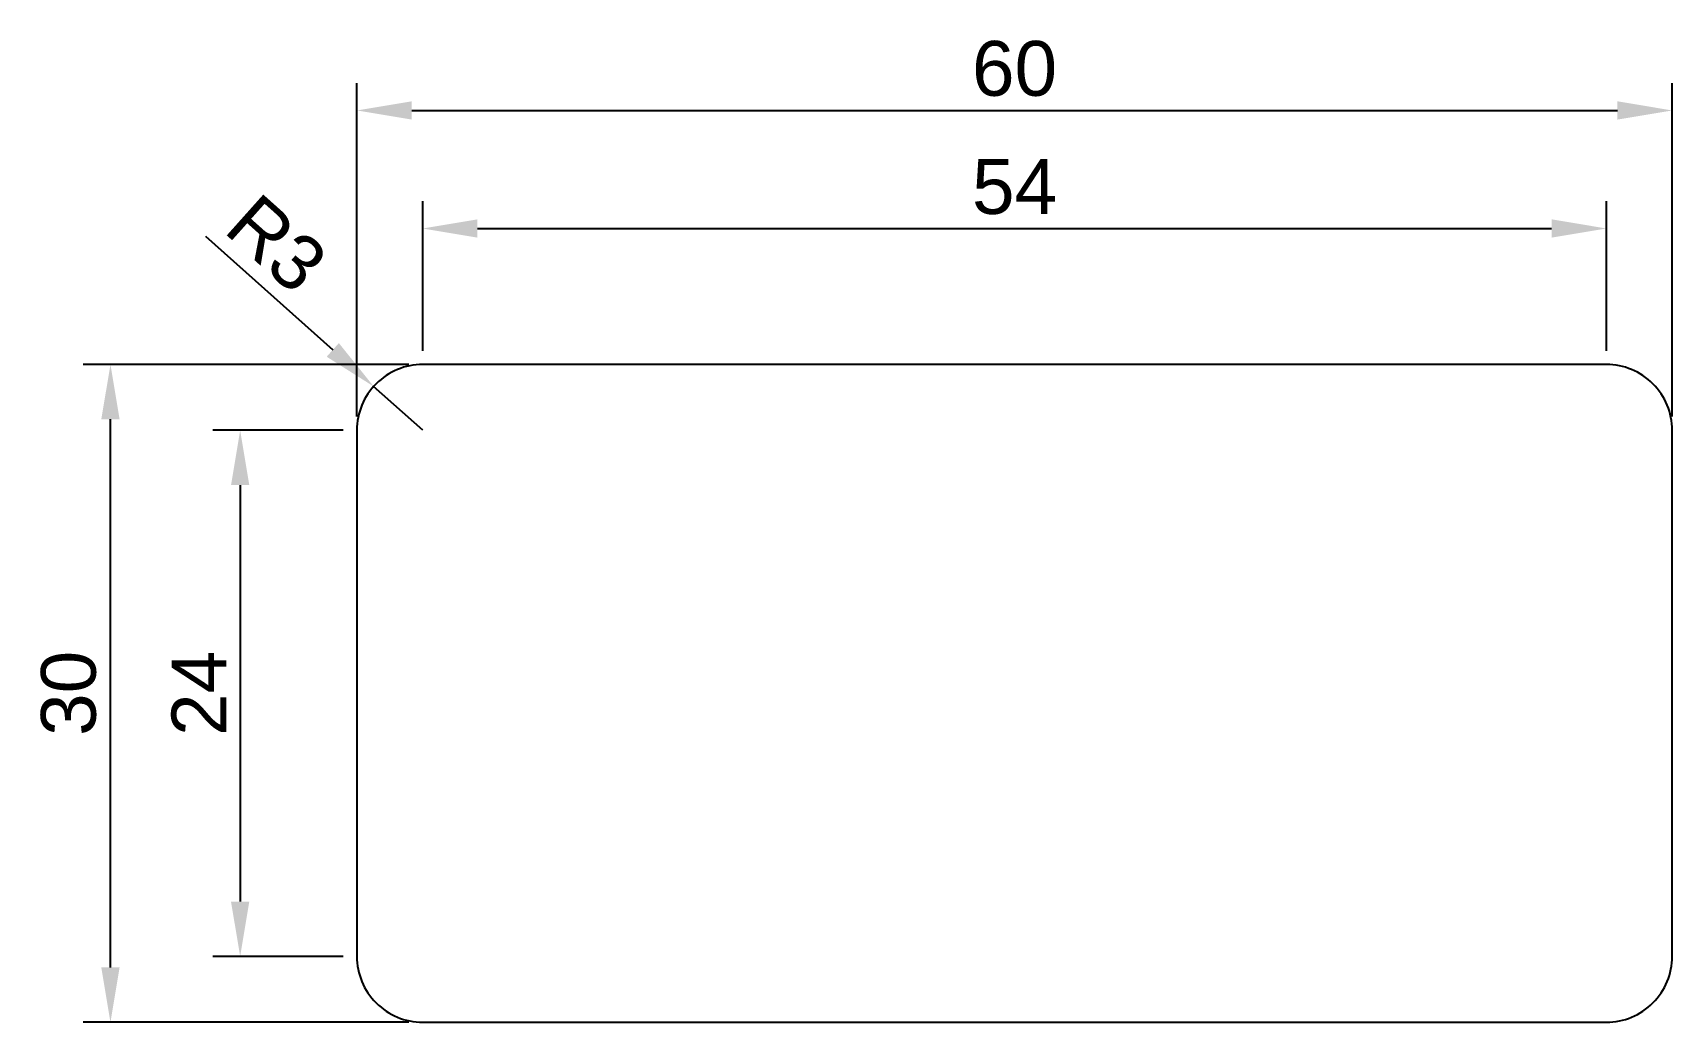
# Model space of a CAD drawing. Header units: millimetres. Extents: x -5 to 294, y -851 to 55.
# Drawn here: x -4.8 to 70, y 10 to 55.1 of the extents above; entities outside this region: 1.
import ezdxf

# ---------------------------------------------------------------- set-up
doc = ezdxf.new("R2010")
doc.units = ezdxf.units.MM
doc.styles.get("Standard").update_dxf_attribs({"font": 'arial.ttf'})
doc.dimstyles.new('ISO-25', dxfattribs={"dimtxt": 2.5, "dimasz": 2.5, "dimexe": 1.25, "dimexo": 0.625, "dimtad": 1, "dimtxsty": 'Standard', "dimcen": 2.5, "dimadec": 0, "dimazin": 0, "dimtfac": 1, "dimtmove": 0, "dimatfit": 3, "dimfxl": 1, "dimarcsym": 0})

# ---------------------------------------------------------------- blocks, each defined once
blk = doc.blocks.new('*D1')
at = {"color": 0, "lineweight": -2, "transparency": 16777216}
for p, q in [((13, 40.625), (13, 47.453)), ((67, 40.625), (67, 47.453)), ((15.5, 46.203), (64.5, 46.203))]:
    blk.add_line(p, q, dxfattribs=at)
at = {"color": 0, "transparency": 16777216}
for points in [[(15.5, 46.62), (15.5, 45.786), (13, 46.203)], [(64.5, 46.62), (64.5, 45.786), (67, 46.203)]]:
    blk.add_solid(points, dxfattribs=at)
at = {"layer": 'Defpoints', "color": 0, "transparency": 16777216}
for p in [(67, 46.203), (13, 40), (67, 40)]:
    blk.add_point(p, dxfattribs=at)
at = {"color": 0, "transparency": 16777216, "insert": (40, 48.099), "char_height": 2.5, "attachment_point": 5}
blk.add_mtext('54', dxfattribs=at)
blk = doc.blocks.new('*D2')
at = {"color": 0, "lineweight": -2, "transparency": 16777216}
for p, q in [((9.375, 37), (3.424, 37)), ((4.674, 34.5), (4.674, 15.5)), ((9.375, 13), (3.424, 13))]:
    blk.add_line(p, q, dxfattribs=at)
at = {"color": 0, "transparency": 16777216}
for points in [[(4.257, 34.5), (5.091, 34.5), (4.674, 37)], [(4.257, 15.5), (5.091, 15.5), (4.674, 13)]]:
    blk.add_solid(points, dxfattribs=at)
at = {"layer": 'Defpoints', "color": 0, "transparency": 16777216}
for p in [(10, 37), (4.674, 13), (10, 13)]:
    blk.add_point(p, dxfattribs=at)
at = {"color": 0, "transparency": 16777216, "insert": (2.794, 25), "char_height": 2.5, "attachment_point": 5, "rotation": 90}
blk.add_mtext('24', dxfattribs=at)
blk = doc.blocks.new('*D3')
at = {"color": 0, "lineweight": -2, "transparency": 16777216}
for p, q in [((3.097, 45.851), (8.899, 40.665)), ((13, 37), (10.763, 38.999))]:
    blk.add_line(p, q, dxfattribs=at)
at = {"color": 0, "transparency": 16777216}
blk.add_solid([(9.177, 40.976), (8.621, 40.354), (10.763, 38.999)], dxfattribs=at)
at = {"layer": 'Defpoints', "color": 0, "transparency": 16777216}
for p in [(10.763, 38.999), (13, 37)]:
    blk.add_point(p, dxfattribs=at)
at = {"color": 0, "transparency": 16777216, "insert": (6.334, 45.509), "char_height": 2.5, "attachment_point": 5, "rotation": 318.21136}
blk.add_mtext('R3', dxfattribs=at)
blk = doc.blocks.new('*D4')
at = {"color": 0, "lineweight": -2, "transparency": 16777216}
for p, q in [((10, 37.625), (10, 52.837)), ((70, 37.625), (70, 52.837)), ((12.5, 51.587), (67.5, 51.587))]:
    blk.add_line(p, q, dxfattribs=at)
at = {"color": 0, "transparency": 16777216}
for points in [[(12.5, 52.004), (12.5, 51.171), (10, 51.587)], [(67.5, 52.004), (67.5, 51.171), (70, 51.587)]]:
    blk.add_solid(points, dxfattribs=at)
at = {"layer": 'Defpoints', "color": 0, "transparency": 16777216}
for p in [(70, 51.587), (10, 37), (70, 37)]:
    blk.add_point(p, dxfattribs=at)
at = {"color": 0, "transparency": 16777216, "insert": (40, 53.489), "char_height": 2.5, "attachment_point": 5}
blk.add_mtext('60', dxfattribs=at)
blk = doc.blocks.new('*D5')
at = {"color": 0, "lineweight": -2, "transparency": 16777216}
for p, q in [((12.375, 40), (-2.493, 40)), ((-1.243, 12.5), (-1.243, 37.5)), ((12.375, 10), (-2.493, 10))]:
    blk.add_line(p, q, dxfattribs=at)
at = {"color": 0, "transparency": 16777216}
for points in [[(-1.66, 37.5), (-0.826, 37.5), (-1.243, 40)], [(-1.66, 12.5), (-0.826, 12.5), (-1.243, 10)]]:
    blk.add_solid(points, dxfattribs=at)
at = {"layer": 'Defpoints', "color": 0, "transparency": 16777216}
for p in [(-1.243, 40), (13, 40), (13, 10)]:
    blk.add_point(p, dxfattribs=at)
at = {"color": 0, "transparency": 16777216, "insert": (-3.145, 25), "char_height": 2.5, "attachment_point": 5, "rotation": 90}
blk.add_mtext('30', dxfattribs=at)

msp = doc.modelspace()

# ---------------------------------------------------------------- linework, layer by layer
for points in [[(10, 13, 0.414214), (13, 10), (67, 10, 0.414214), (70, 13), (70, 37, 0.414214), (67, 40), (13, 40, 0.414214), (10, 37)], [(196.192, -587.018, -0.414214), (216.192, -567.018), (274.287, -567.018, -0.414214), (294.287, -587.018), (294.287, -830.526, -0.414214), (274.287, -850.526), (216.192, -850.526, -0.414214), (196.192, -830.526)]]:
    msp.add_lwpolyline(points, format="xyb", close=True)

# ---------------------------------------------------------------- dimensions: what is measured, and where the dimension line sits
for base, p1, p2, picture, middle in [((70, 51.587), (10, 37), (70, 37), '*D4', (40, 53.489)), ((67, 46.203), (13, 40), (67, 40), '*D1', (40, 48.099))]:
    dim = msp.add_linear_dim(base=base, p1=p1, p2=p2, dimstyle='ISO-25')
    dim.commit()
    dim.dimension.update_dxf_attribs({"geometry": picture, "text_midpoint": middle})
dim = msp.add_radius_dim(center=(13, 37), mpoint=(10.763, 38.999), dimstyle='ISO-25')
dim.commit()
dim.dimension.update_dxf_attribs({"geometry": '*D3', "text_midpoint": (6.334, 45.509)})
for base, p1, p2, picture, middle in [((-1.243, 40), (13, 10), (13, 40), '*D5', (-3.145, 25)), ((4.674, 13), (10, 37), (10, 13), '*D2', (2.794, 25))]:
    dim = msp.add_linear_dim(base=base, p1=p1, p2=p2, angle=90, dimstyle='ISO-25')
    dim.commit()
    dim.dimension.update_dxf_attribs({"geometry": picture, "text_midpoint": middle})

doc.saveas('drawing.dxf')
